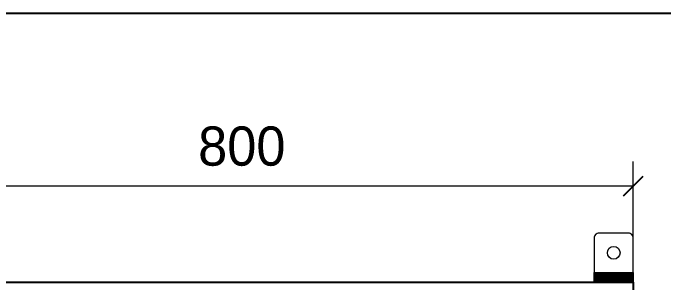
# Model space of a CAD drawing. Header units: millimetres. Extents: x 0 to 3953, y 0 to 2795.
# Drawn here: x 396 to 1061, y 2520 to 2795 of the extents above; entities that cross this region are included whole.
import ezdxf

# ---------------------------------------------------------------- set-up
doc = ezdxf.new("R2010")
doc.units = ezdxf.units.MM
doc.layers.add('0 TĂNG CỨNG', color=7, linetype='Continuous', lineweight=15)
doc.layers.add('DIM', color=253, linetype='Continuous')
doc.styles.add('Arial', font='arial.ttf')
doc.dimstyles.new('Dim-40', dxfattribs={"dimtxt": 40, "dimasz": 20, "dimexe": 25, "dimexo": 40, "dimgap": 20, "dimtad": 1, "dimdec": 0, "dimtxsty": 'Standard', "dimblk": 'OBLIQUE', "dimcen": 15, "dimclrd": 5, "dimclre": 5, "dimclrt": 3, "dimazin": 3, "dimtfac": 1, "dimtdec": 0, "dimtmove": 0, "dimatfit": 3, "dimldrblk": 'ARCHTICK', "dimlwd": 9, "dimlwe": 9})

# ---------------------------------------------------------------- blocks, each defined once
blk = doc.blocks.new('*D5')
at = {"color": 0, "linetype": 'ByBlock', "lineweight": -2}
for p, q in [((240.17, 2628.71), (220.17, 2608.71)), ((1020.17, 2608.71), (1040.17, 2628.71))]:
    blk.add_line(p, q, dxfattribs=at)
at = {"layer": 'Defpoints', "color": 0, "transparency": 16777216}
for p in [(1030.17, 2618.71), (230.17, 2520.54), (1030.17, 2520.54)]:
    blk.add_point(p, dxfattribs=at)
at = {"layer": 'DIM', "color": 5, "lineweight": 9, "transparency": 16777216}
for p, q in [((230.17, 2560.54), (230.17, 2643.71)), ((1030.17, 2560.54), (1030.17, 2643.71)), ((230.17, 2618.71), (1030.17, 2618.71))]:
    blk.add_line(p, q, dxfattribs=at)
at = {"layer": 'DIM', "color": 3, "transparency": 16777216, "insert": (630.17, 2659.13), "char_height": 40, "attachment_point": 5}
blk.add_mtext('800', dxfattribs=at)
blk = doc.blocks.new('_ArchTick')
at = {"color": 0, "const_width": 0.15}
blk.add_lwpolyline([(-0.5, -0.5), (0.5, 0.5)], dxfattribs=at)
blk = doc.blocks.new('_Oblique')
at = {"color": 0, "linetype": 'ByBlock', "lineweight": -2}
blk.add_line((-0.5, -0.5), (0.5, 0.5), dxfattribs=at)
blk = doc.blocks.new('KHUNG CHUẨN')
at = {"color": 7}
blk.add_lwpolyline([(16919.25, -26555.16), (19889.25, -26555.16), (19889.25, -28655.16), (16919.25, -28655.16)], close=True, dxfattribs=at)
at = {"color": 3, "style": 'Arial'}
for tag, p in [('#01', (17055.57, -28580.1)), ('#02', (17431.39, -28580.1)), ('#03', (18030.58, -28580.1)), ('#08', (18751.7, -28580.1)), ('#10', (19064.78, -28580.1)), ('#11', (19060.3, -28625.69)), ('#12', (19806.46, -28628.91)), ('#04', (17024.77, -28634.62)), ('#05', (17308.45, -28633.02)), ('#06', (17632.65, -28633.73)), ('#07', (18002.01, -28634.74)), ('#09', (18753.85, -28632.6))]:
    blk.add_attdef(tag, p, '', height=20, dxfattribs=at)

msp = doc.modelspace()

# ---------------------------------------------------------------- hatches: boundary and pattern name
at = {"layer": '0 TĂNG CỨNG'}
h = msp.add_hatch(dxfattribs=at)
h.set_pattern_fill('JIS_WOOD', color=256, style=0)
h.set_pattern_definition([(45, (54246.2693, -18232.9926), (-0.499999999, 0.499999999), [])])
h.paths.add_polyline_path([(990.17, 2530.54), (1030.17, 2530.54), (1030.17, 2520.54), (990.17, 2520.54)])

# ---------------------------------------------------------------- linework, layer by layer
msp.add_lwpolyline([(230.17, 2520.54), (1030.17, 2520.54), (1030.17, 1320.54), (230.17, 1320.54)], close=True)
msp.add_line((990.17, 2530.54), (1030.17, 2530.54), dxfattribs=at)
msp.add_lwpolyline([(990.17, 2520.54), (1030.17, 2520.54), (1030.17, 2565.54, 0.414214), (1025.17, 2570.54), (995.17, 2570.54, 0.414214), (990.17, 2565.54)], format="xyb", close=True, dxfattribs=at)
msp.add_lwpolyline([(990.17, 2530.54), (1030.17, 2530.54), (1030.17, 2520.54), (990.17, 2520.54)], close=True, dxfattribs=at)
msp.add_circle((1010.17, 2550.54), 6.5, dxfattribs=at)

# ---------------------------------------------------------------- block references
at = {"color": 3, "xscale": 1.331000000005587, "yscale": 1.331000000005587, "zscale": 1.331000000005587}
msp.add_blockref('KHUNG CHUẨN', (-22519.52, 38140.02), dxfattribs=at)

# ---------------------------------------------------------------- dimensions: what is measured, and where the dimension line sits
at = {"layer": 'DIM', "color": 2}
dim = msp.add_linear_dim(base=(1030.17, 2618.71), p1=(230.17, 2520.54), p2=(1030.17, 2520.54), dimstyle='Dim-40', dxfattribs=at)
dim.commit()
dim.dimension.update_dxf_attribs({"geometry": '*D5', "text_midpoint": (630.17, 2659.13)})

doc.saveas('drawing.dxf')
